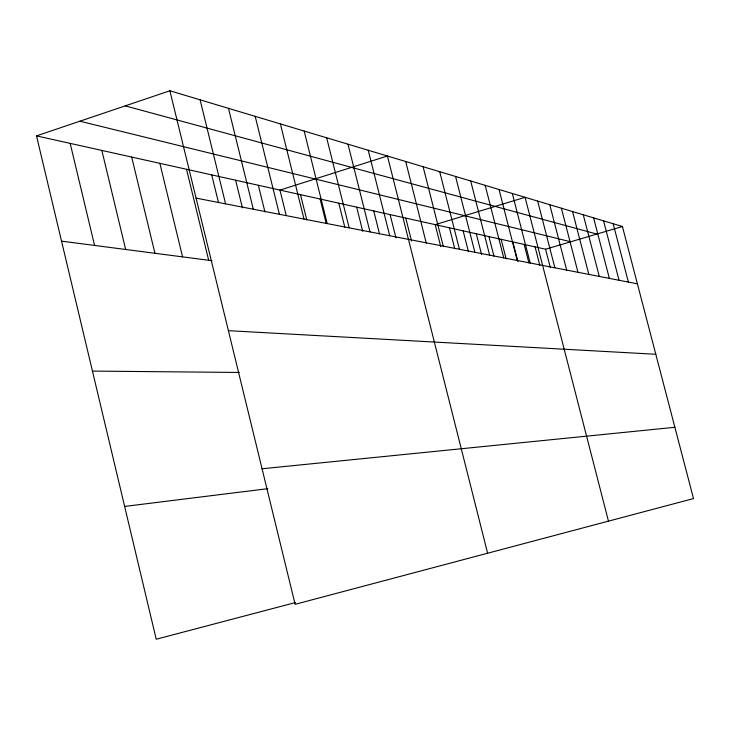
<?xml version="1.0" encoding="UTF-8"?>
<svg xmlns="http://www.w3.org/2000/svg" width="730" height="730" viewBox="0 0 730 730"><rect width="100%" height="100%" fill="white"/><g stroke="black" fill="none" stroke-linecap="round" stroke-linejoin="round"><path stroke-width="1.09" d="M295.577 602.524L156.229 639.234L36.5 135.88L169.889 90.766L622.425 226.51L693.5 498.572L295.13 604.321L169.889 90.766M36.5 135.88L545.575 249.213L622.425 226.51M124.638 506.428L267.81 488.671M262.07 468.769L674.876 427.287M92.445 371.086L239.303 372.455M228.39 330.672L655.805 354.278M61.539 241.146L212.047 260.701M196.069 198.122L637.399 283.833M79.889 121.207L570.741 241.776M125.232 105.868L596.866 234.056M613.163 223.736L628.384 282.09M603.564 220.852L619.049 280.274M593.609 217.868L609.349 278.385M583.27 214.766L599.293 276.433M572.53 211.545L588.836 274.407M561.37 208.196L577.968 272.29M549.763 204.71L566.663 270.1M537.672 201.088L554.882 267.81M545.575 249.213L550.356 267.755M608.464 521.138L525.071 197.31L435.199 224.639L440.783 246.694M535.053 246.868L539.817 265.382M512.323 193.486L530.199 263.019M524.149 244.44L528.903 262.946M512.852 241.922L517.88 261.513M499.037 189.499L517.251 260.5M501.127 239.312L506.145 258.913M485.176 185.338L503.746 257.882M488.945 236.602L493.964 256.221M470.695 180.994L489.629 255.135M476.298 233.792L481.59 254.542M455.556 176.459L474.874 252.27M463.139 230.862L468.441 251.658M439.706 171.705L459.435 249.277M449.452 227.815L454.753 248.684M423.108 166.723L443.247 246.129M405.707 161.503L426.293 243.218M405.761 218.088L411.565 241.082M487.622 553.221L387.429 156.019L279.946 190.083L286.178 215.25M390.094 214.602L395.916 237.724M368.212 150.252L389.71 235.735M373.751 210.961L379.509 233.883M347.991 144.193L369.982 231.903M356.669 207.156L362.728 231.346M326.666 137.797L349.177 227.86M338.802 203.177L344.806 227.213M304.164 131.044L327.213 223.599M320.105 199.016L326.146 223.261M300.505 194.654L306.773 219.903M280.384 123.908L303.999 219.082M255.19 116.353L279.407 214.31M258.356 185.274L264.908 211.846M228.481 108.341L253.319 209.245M235.635 180.219L242.433 207.877M200.102 99.828L225.588 203.862M211.718 174.89L218.498 202.575M186.497 169.278L208.68 260.263M159.861 163.347L182.564 256.869M131.692 157.078L154.933 253.283M101.844 150.435L125.66 249.477M70.171 143.381L94.581 245.444"/></g></svg>
